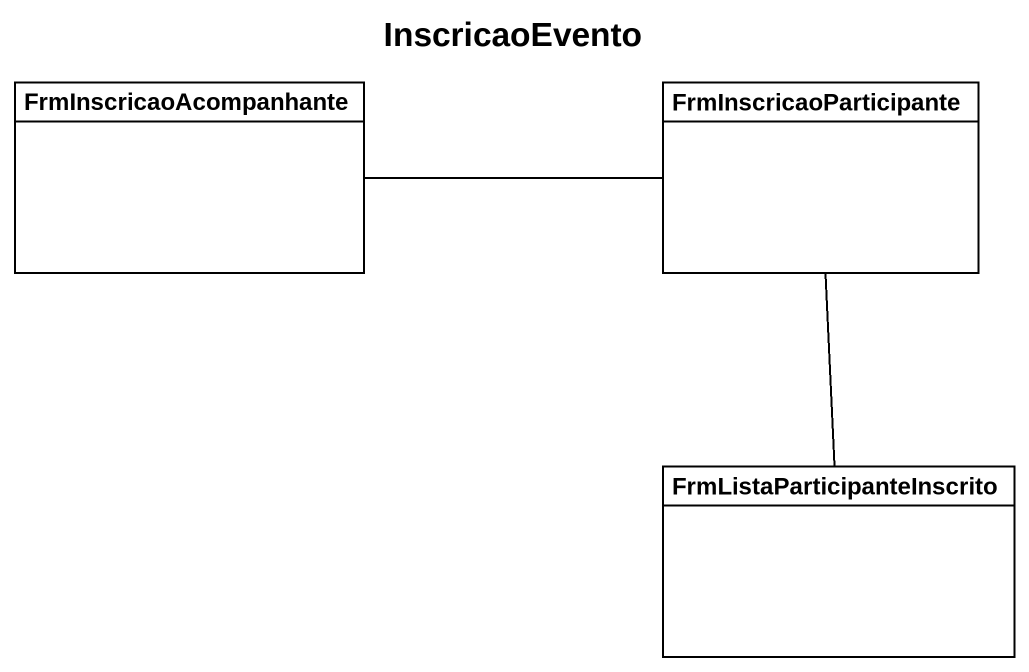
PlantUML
@startuml
title InscricaoEvento
hide circle
hide empty members
class FrmInscricaoAcompanhante
class FrmInscricaoParticipante
class FrmListaParticipanteInscrito
FrmInscricaoAcompanhante -right- FrmInscricaoParticipante
FrmInscricaoParticipante -- FrmListaParticipanteInscrito
@enduml
